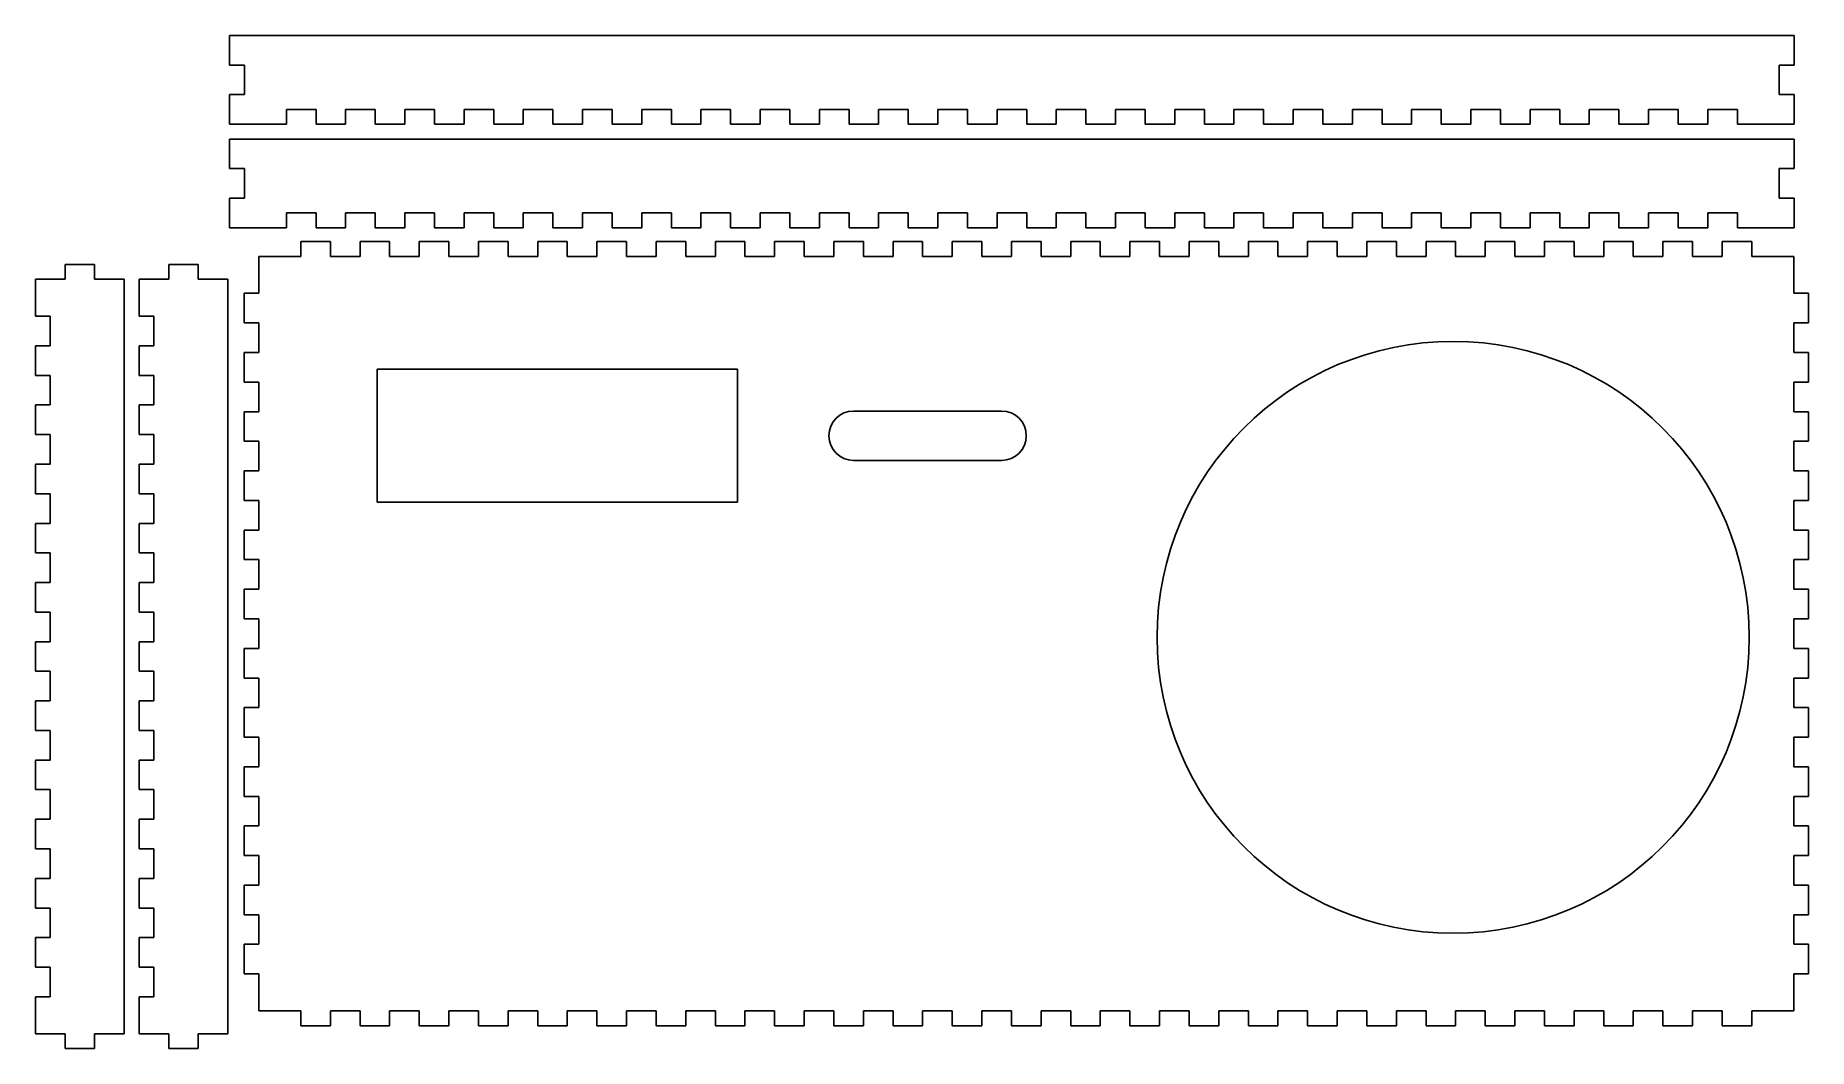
# Paper-space layout 'Layout2' of a CAD drawing. Header units: inches. Extents: x 367 to 727, y 306 to 512.
import ezdxf

# ---------------------------------------------------------------- set-up
doc = ezdxf.new("R2010")
doc.units = ezdxf.units.IN
doc.header["$MEASUREMENT"] = 0
for name, color, linetype in [('back_outsideCutPath', 7, 'Continuous'), ('bottom_outsideCutPath', 7, 'Continuous'), ('front_outsideCutPath', 7, 'Continuous'), ('left_outsideCutPath', 7, 'Continuous'), ('right_outsideCutPath', 7, 'Continuous')]:
    doc.layers.add(name, color=color, linetype=linetype)

psp = doc.layouts.new('Layout2')

# ---------------------------------------------------------------- linework, layer by layer
at = {"linetype": 'Continuous'}
for p, q in [((436.68, 443.95), (509.68, 443.95)), ((436.68, 443.95), (436.68, 416.95)), ((509.68, 416.95), (509.68, 443.95)), ((533.18, 435.45), (563.18, 435.45)), ((533.18, 425.45), (563.18, 425.45)), ((436.68, 416.95), (509.68, 416.95))]:
    psp.add_line(p, q, dxfattribs=at)
psp.add_circle((654.68, 389.57), 60, dxfattribs=at)
for centre, start, end in [((533.18, 430.45), 90, 270), ((563.18, 430.45), 270, 90)]:
    psp.add_arc(centre, 5, start, end, dxfattribs=at)
at = {"layer": 'back_outsideCutPath'}
for p, q in [((406.76, 511.61), (406.76, 505.61)), ((723.76, 511.61), (406.76, 511.61)), ((723.76, 505.61), (723.76, 511.61)), ((406.76, 505.61), (409.76, 505.61)), ((409.76, 505.61), (409.76, 499.61)), ((720.76, 499.61), (720.76, 505.61)), ((720.76, 505.61), (723.76, 505.61)), ((409.76, 499.61), (406.76, 499.61)), ((406.76, 499.61), (406.76, 493.61)), ((723.76, 499.61), (720.76, 499.61)), ((723.76, 493.61), (723.76, 499.61)), ((418.26, 493.61), (418.26, 496.61)), ((418.26, 496.61), (424.26, 496.61)), ((424.26, 496.61), (424.26, 493.61)), ((430.26, 493.61), (430.26, 496.61)), ((430.26, 496.61), (436.26, 496.61)), ((436.26, 496.61), (436.26, 493.61)), ((442.26, 493.61), (442.26, 496.61)), ((442.26, 496.61), (448.26, 496.61)), ((448.26, 496.61), (448.26, 493.61)), ((454.26, 493.61), (454.26, 496.61)), ((454.26, 496.61), (460.26, 496.61)), ((460.26, 496.61), (460.26, 493.61)), ((466.26, 493.61), (466.26, 496.61)), ((466.26, 496.61), (472.26, 496.61)), ((472.26, 496.61), (472.26, 493.61)), ((478.26, 493.61), (478.26, 496.61)), ((478.26, 496.61), (484.26, 496.61)), ((484.26, 496.61), (484.26, 493.61)), ((490.26, 493.61), (490.26, 496.61)), ((490.26, 496.61), (496.26, 496.61)), ((496.26, 496.61), (496.26, 493.61)), ((502.26, 493.61), (502.26, 496.61)), ((502.26, 496.61), (508.26, 496.61)), ((508.26, 496.61), (508.26, 493.61)), ((514.26, 493.61), (514.26, 496.61)), ((514.26, 496.61), (520.26, 496.61)), ((520.26, 496.61), (520.26, 493.61)), ((526.26, 493.61), (526.26, 496.61)), ((526.26, 496.61), (532.26, 496.61)), ((532.26, 496.61), (532.26, 493.61)), ((538.26, 493.61), (538.26, 496.61)), ((538.26, 496.61), (544.26, 496.61)), ((544.26, 496.61), (544.26, 493.61)), ((550.26, 493.61), (550.26, 496.61)), ((550.26, 496.61), (556.26, 496.61)), ((556.26, 496.61), (556.26, 493.61)), ((562.26, 493.61), (562.26, 496.61)), ((562.26, 496.61), (568.26, 496.61)), ((568.26, 496.61), (568.26, 493.61)), ((574.26, 493.61), (574.26, 496.61)), ((574.26, 496.61), (580.26, 496.61)), ((580.26, 496.61), (580.26, 493.61)), ((586.26, 493.61), (586.26, 496.61)), ((586.26, 496.61), (592.26, 496.61)), ((592.26, 496.61), (592.26, 493.61)), ((598.26, 493.61), (598.26, 496.61)), ((598.26, 496.61), (604.26, 496.61)), ((604.26, 496.61), (604.26, 493.61)), ((610.26, 493.61), (610.26, 496.61)), ((610.26, 496.61), (616.26, 496.61)), ((616.26, 496.61), (616.26, 493.61)), ((622.26, 493.61), (622.26, 496.61)), ((622.26, 496.61), (628.26, 496.61)), ((628.26, 496.61), (628.26, 493.61)), ((634.26, 493.61), (634.26, 496.61)), ((634.26, 496.61), (640.26, 496.61)), ((640.26, 496.61), (640.26, 493.61)), ((646.26, 493.61), (646.26, 496.61)), ((646.26, 496.61), (652.26, 496.61)), ((652.26, 496.61), (652.26, 493.61)), ((658.26, 493.61), (658.26, 496.61)), ((658.26, 496.61), (664.26, 496.61)), ((664.26, 496.61), (664.26, 493.61)), ((670.26, 493.61), (670.26, 496.61)), ((670.26, 496.61), (676.26, 496.61)), ((676.26, 496.61), (676.26, 493.61)), ((682.26, 493.61), (682.26, 496.61)), ((682.26, 496.61), (688.26, 496.61)), ((688.26, 496.61), (688.26, 493.61)), ((694.26, 493.61), (694.26, 496.61)), ((694.26, 496.61), (700.26, 496.61)), ((700.26, 496.61), (700.26, 493.61)), ((706.26, 493.61), (706.26, 496.61)), ((706.26, 496.61), (712.26, 496.61)), ((712.26, 496.61), (712.26, 493.61)), ((406.76, 493.61), (418.26, 493.61)), ((424.26, 493.61), (430.26, 493.61)), ((436.26, 493.61), (442.26, 493.61)), ((448.26, 493.61), (454.26, 493.61)), ((460.26, 493.61), (466.26, 493.61)), ((472.26, 493.61), (478.26, 493.61)), ((484.26, 493.61), (490.26, 493.61)), ((496.26, 493.61), (502.26, 493.61)), ((508.26, 493.61), (514.26, 493.61)), ((520.26, 493.61), (526.26, 493.61)), ((532.26, 493.61), (538.26, 493.61)), ((544.26, 493.61), (550.26, 493.61)), ((556.26, 493.61), (562.26, 493.61)), ((568.26, 493.61), (574.26, 493.61)), ((580.26, 493.61), (586.26, 493.61)), ((592.26, 493.61), (598.26, 493.61)), ((604.26, 493.61), (610.26, 493.61)), ((616.26, 493.61), (622.26, 493.61)), ((628.26, 493.61), (634.26, 493.61)), ((640.26, 493.61), (646.26, 493.61)), ((652.26, 493.61), (658.26, 493.61)), ((664.26, 493.61), (670.26, 493.61)), ((676.26, 493.61), (682.26, 493.61)), ((688.26, 493.61), (694.26, 493.61)), ((700.26, 493.61), (706.26, 493.61)), ((712.26, 493.61), (723.76, 493.61))]:
    psp.add_line(p, q, dxfattribs=at)
at = {"layer": 'bottom_outsideCutPath'}
for p, q in [((427.18, 469.82), (421.18, 469.82)), ((421.18, 469.82), (421.18, 466.82)), ((427.18, 466.82), (427.18, 469.82)), ((439.18, 469.82), (433.18, 469.82)), ((433.18, 469.82), (433.18, 466.82)), ((439.18, 466.82), (439.18, 469.82)), ((451.18, 469.82), (445.18, 469.82)), ((445.18, 469.82), (445.18, 466.82)), ((451.18, 466.82), (451.18, 469.82)), ((463.18, 469.82), (457.18, 469.82)), ((457.18, 469.82), (457.18, 466.82)), ((463.18, 466.82), (463.18, 469.82)), ((475.18, 469.82), (469.18, 469.82)), ((469.18, 469.82), (469.18, 466.82)), ((475.18, 466.82), (475.18, 469.82)), ((487.18, 469.82), (481.18, 469.82)), ((481.18, 469.82), (481.18, 466.82)), ((487.18, 466.82), (487.18, 469.82)), ((499.18, 469.82), (493.18, 469.82)), ((493.18, 469.82), (493.18, 466.82)), ((499.18, 466.82), (499.18, 469.82)), ((511.18, 469.82), (505.18, 469.82)), ((505.18, 469.82), (505.18, 466.82)), ((511.18, 466.82), (511.18, 469.82)), ((523.18, 469.82), (517.18, 469.82)), ((517.18, 469.82), (517.18, 466.82)), ((523.18, 466.82), (523.18, 469.82)), ((535.18, 469.82), (529.18, 469.82)), ((529.18, 469.82), (529.18, 466.82)), ((535.18, 466.82), (535.18, 469.82)), ((547.18, 469.82), (541.18, 469.82)), ((541.18, 469.82), (541.18, 466.82)), ((547.18, 466.82), (547.18, 469.82)), ((559.18, 469.82), (553.18, 469.82)), ((553.18, 469.82), (553.18, 466.82)), ((559.18, 466.82), (559.18, 469.82)), ((571.18, 469.82), (565.18, 469.82)), ((565.18, 469.82), (565.18, 466.82)), ((571.18, 466.82), (571.18, 469.82)), ((583.18, 469.82), (577.18, 469.82)), ((577.18, 469.82), (577.18, 466.82)), ((583.18, 466.82), (583.18, 469.82)), ((595.18, 469.82), (589.18, 469.82)), ((589.18, 469.82), (589.18, 466.82)), ((595.18, 466.82), (595.18, 469.82)), ((607.18, 469.82), (601.18, 469.82)), ((601.18, 469.82), (601.18, 466.82)), ((607.18, 466.82), (607.18, 469.82)), ((619.18, 469.82), (613.18, 469.82)), ((613.18, 469.82), (613.18, 466.82)), ((619.18, 466.82), (619.18, 469.82)), ((631.18, 469.82), (625.18, 469.82)), ((625.18, 469.82), (625.18, 466.82)), ((631.18, 466.82), (631.18, 469.82)), ((643.18, 469.82), (637.18, 469.82)), ((637.18, 469.82), (637.18, 466.82)), ((643.18, 466.82), (643.18, 469.82)), ((655.18, 469.82), (649.18, 469.82)), ((649.18, 469.82), (649.18, 466.82)), ((655.18, 466.82), (655.18, 469.82)), ((667.18, 469.82), (661.18, 469.82)), ((661.18, 469.82), (661.18, 466.82)), ((667.18, 466.82), (667.18, 469.82)), ((679.18, 469.82), (673.18, 469.82)), ((673.18, 469.82), (673.18, 466.82)), ((679.18, 466.82), (679.18, 469.82)), ((691.18, 469.82), (685.18, 469.82)), ((685.18, 469.82), (685.18, 466.82)), ((691.18, 466.82), (691.18, 469.82)), ((703.18, 469.82), (697.18, 469.82)), ((697.18, 469.82), (697.18, 466.82)), ((703.18, 466.82), (703.18, 469.82)), ((715.18, 469.82), (709.18, 469.82)), ((709.18, 469.82), (709.18, 466.82)), ((715.18, 466.82), (715.18, 469.82)), ((412.68, 466.82), (412.68, 459.32)), ((421.18, 466.82), (412.68, 466.82)), ((433.18, 466.82), (427.18, 466.82)), ((445.18, 466.82), (439.18, 466.82)), ((457.18, 466.82), (451.18, 466.82)), ((469.18, 466.82), (463.18, 466.82)), ((481.18, 466.82), (475.18, 466.82)), ((493.18, 466.82), (487.18, 466.82)), ((505.18, 466.82), (499.18, 466.82)), ((517.18, 466.82), (511.18, 466.82)), ((529.18, 466.82), (523.18, 466.82)), ((541.18, 466.82), (535.18, 466.82)), ((553.18, 466.82), (547.18, 466.82)), ((565.18, 466.82), (559.18, 466.82)), ((577.18, 466.82), (571.18, 466.82)), ((589.18, 466.82), (583.18, 466.82)), ((601.18, 466.82), (595.18, 466.82)), ((613.18, 466.82), (607.18, 466.82)), ((625.18, 466.82), (619.18, 466.82)), ((637.18, 466.82), (631.18, 466.82)), ((649.18, 466.82), (643.18, 466.82)), ((661.18, 466.82), (655.18, 466.82)), ((673.18, 466.82), (667.18, 466.82)), ((685.18, 466.82), (679.18, 466.82)), ((697.18, 466.82), (691.18, 466.82)), ((709.18, 466.82), (703.18, 466.82)), ((723.68, 466.82), (715.18, 466.82)), ((723.68, 465.32), (723.68, 466.82)), ((723.68, 459.32), (723.68, 465.32)), ((412.68, 459.32), (409.68, 459.32)), ((409.68, 459.32), (409.68, 453.32)), ((726.68, 459.32), (723.68, 459.32)), ((726.68, 453.32), (726.68, 459.32)), ((409.68, 453.32), (412.68, 453.32)), ((412.68, 453.32), (412.68, 447.32)), ((723.68, 447.32), (723.68, 453.32)), ((723.68, 453.32), (726.68, 453.32)), ((412.68, 447.32), (409.68, 447.32)), ((409.68, 447.32), (409.68, 441.32)), ((726.68, 447.32), (723.68, 447.32)), ((726.68, 441.32), (726.68, 447.32)), ((409.68, 441.32), (412.68, 441.32)), ((412.68, 441.32), (412.68, 435.32)), ((723.68, 435.32), (723.68, 441.32)), ((723.68, 441.32), (726.68, 441.32)), ((412.68, 435.32), (409.68, 435.32)), ((409.68, 435.32), (409.68, 429.32)), ((726.68, 435.32), (723.68, 435.32)), ((726.68, 429.32), (726.68, 435.32)), ((409.68, 429.32), (412.68, 429.32)), ((412.68, 429.32), (412.68, 423.32)), ((723.68, 423.32), (723.68, 429.32)), ((723.68, 429.32), (726.68, 429.32)), ((412.68, 423.32), (409.68, 423.32)), ((409.68, 423.32), (409.68, 417.32)), ((726.68, 423.32), (723.68, 423.32)), ((726.68, 417.32), (726.68, 423.32)), ((409.68, 417.32), (412.68, 417.32)), ((412.68, 417.32), (412.68, 411.32)), ((723.68, 411.32), (723.68, 417.32)), ((723.68, 417.32), (726.68, 417.32)), ((412.68, 411.32), (409.68, 411.32)), ((409.68, 411.32), (409.68, 405.32)), ((726.68, 411.32), (723.68, 411.32)), ((726.68, 405.32), (726.68, 411.32)), ((409.68, 405.32), (412.68, 405.32)), ((412.68, 405.32), (412.68, 399.32)), ((723.68, 399.32), (723.68, 405.32)), ((723.68, 405.32), (726.68, 405.32)), ((412.68, 399.32), (409.68, 399.32)), ((409.68, 399.32), (409.68, 393.32)), ((726.68, 399.32), (723.68, 399.32)), ((726.68, 393.32), (726.68, 399.32)), ((409.68, 393.32), (412.68, 393.32)), ((412.68, 393.32), (412.68, 387.32)), ((723.68, 387.32), (723.68, 393.32)), ((723.68, 393.32), (726.68, 393.32)), ((412.68, 387.32), (409.68, 387.32)), ((409.68, 387.32), (409.68, 381.32)), ((726.68, 387.32), (723.68, 387.32)), ((726.68, 381.32), (726.68, 387.32)), ((409.68, 381.32), (412.68, 381.32)), ((412.68, 381.32), (412.68, 375.32)), ((723.68, 375.32), (723.68, 381.32)), ((723.68, 381.32), (726.68, 381.32)), ((412.68, 375.32), (409.68, 375.32)), ((409.68, 375.32), (409.68, 369.32)), ((726.68, 375.32), (723.68, 375.32)), ((726.68, 369.32), (726.68, 375.32)), ((409.68, 369.32), (412.68, 369.32)), ((412.68, 369.32), (412.68, 363.32)), ((723.68, 363.32), (723.68, 369.32)), ((723.68, 369.32), (726.68, 369.32)), ((412.68, 363.32), (409.68, 363.32)), ((409.68, 363.32), (409.68, 357.32)), ((726.68, 363.32), (723.68, 363.32)), ((726.68, 357.32), (726.68, 363.32)), ((409.68, 357.32), (412.68, 357.32)), ((412.68, 357.32), (412.68, 351.32)), ((723.68, 351.32), (723.68, 357.32)), ((723.68, 357.32), (726.68, 357.32)), ((412.68, 351.32), (409.68, 351.32)), ((409.68, 351.32), (409.68, 345.32)), ((726.68, 351.32), (723.68, 351.32)), ((726.68, 345.32), (726.68, 351.32)), ((409.68, 345.32), (412.68, 345.32)), ((412.68, 345.32), (412.68, 339.32)), ((723.68, 339.32), (723.68, 345.32)), ((723.68, 345.32), (726.68, 345.32)), ((412.68, 339.32), (409.68, 339.32)), ((409.68, 339.32), (409.68, 333.32)), ((726.68, 339.32), (723.68, 339.32)), ((726.68, 333.32), (726.68, 339.32)), ((409.68, 333.32), (412.68, 333.32)), ((412.68, 333.32), (412.68, 327.32)), ((723.68, 327.32), (723.68, 333.32)), ((723.68, 333.32), (726.68, 333.32)), ((412.68, 327.32), (409.68, 327.32)), ((409.68, 327.32), (409.68, 321.32)), ((726.68, 327.32), (723.68, 327.32)), ((726.68, 321.32), (726.68, 327.32)), ((409.68, 321.32), (412.68, 321.32)), ((412.68, 321.32), (412.68, 315.32)), ((723.68, 313.82), (723.68, 321.32)), ((723.68, 321.32), (726.68, 321.32)), ((412.68, 315.32), (412.68, 313.82)), ((412.68, 313.82), (421.18, 313.82)), ((421.18, 313.82), (421.18, 310.82)), ((427.18, 310.82), (427.18, 313.82)), ((427.18, 313.82), (433.18, 313.82)), ((433.18, 313.82), (433.18, 310.82)), ((439.18, 310.82), (439.18, 313.82)), ((439.18, 313.82), (445.18, 313.82)), ((445.18, 313.82), (445.18, 310.82)), ((451.18, 310.82), (451.18, 313.82)), ((451.18, 313.82), (457.18, 313.82)), ((457.18, 313.82), (457.18, 310.82)), ((463.18, 310.82), (463.18, 313.82)), ((463.18, 313.82), (469.18, 313.82)), ((469.18, 313.82), (469.18, 310.82)), ((475.18, 310.82), (475.18, 313.82)), ((475.18, 313.82), (481.18, 313.82)), ((481.18, 313.82), (481.18, 310.82)), ((487.18, 310.82), (487.18, 313.82)), ((487.18, 313.82), (493.18, 313.82)), ((493.18, 313.82), (493.18, 310.82)), ((499.18, 310.82), (499.18, 313.82)), ((499.18, 313.82), (505.18, 313.82)), ((505.18, 313.82), (505.18, 310.82)), ((511.18, 310.82), (511.18, 313.82)), ((511.18, 313.82), (517.18, 313.82)), ((517.18, 313.82), (517.18, 310.82)), ((523.18, 310.82), (523.18, 313.82)), ((523.18, 313.82), (529.18, 313.82)), ((529.18, 313.82), (529.18, 310.82)), ((535.18, 310.82), (535.18, 313.82)), ((535.18, 313.82), (541.18, 313.82)), ((541.18, 313.82), (541.18, 310.82)), ((547.18, 310.82), (547.18, 313.82)), ((547.18, 313.82), (553.18, 313.82)), ((553.18, 313.82), (553.18, 310.82)), ((559.18, 310.82), (559.18, 313.82)), ((559.18, 313.82), (565.18, 313.82)), ((565.18, 313.82), (565.18, 310.82)), ((571.18, 310.82), (571.18, 313.82)), ((571.18, 313.82), (577.18, 313.82)), ((577.18, 313.82), (577.18, 310.82)), ((583.18, 310.82), (583.18, 313.82)), ((583.18, 313.82), (589.18, 313.82)), ((589.18, 313.82), (589.18, 310.82)), ((595.18, 310.82), (595.18, 313.82)), ((595.18, 313.82), (601.18, 313.82)), ((601.18, 313.82), (601.18, 310.82)), ((607.18, 310.82), (607.18, 313.82)), ((607.18, 313.82), (613.18, 313.82)), ((613.18, 313.82), (613.18, 310.82)), ((619.18, 310.82), (619.18, 313.82)), ((619.18, 313.82), (625.18, 313.82)), ((625.18, 313.82), (625.18, 310.82)), ((631.18, 310.82), (631.18, 313.82)), ((631.18, 313.82), (637.18, 313.82)), ((637.18, 313.82), (637.18, 310.82)), ((643.18, 310.82), (643.18, 313.82)), ((643.18, 313.82), (649.18, 313.82)), ((649.18, 313.82), (649.18, 310.82)), ((655.18, 310.82), (655.18, 313.82)), ((655.18, 313.82), (661.18, 313.82)), ((661.18, 313.82), (661.18, 310.82)), ((667.18, 310.82), (667.18, 313.82)), ((667.18, 313.82), (673.18, 313.82)), ((673.18, 313.82), (673.18, 310.82)), ((679.18, 310.82), (679.18, 313.82)), ((679.18, 313.82), (685.18, 313.82)), ((685.18, 313.82), (685.18, 310.82)), ((691.18, 310.82), (691.18, 313.82)), ((691.18, 313.82), (697.18, 313.82)), ((697.18, 313.82), (697.18, 310.82)), ((703.18, 310.82), (703.18, 313.82)), ((703.18, 313.82), (709.18, 313.82)), ((709.18, 313.82), (709.18, 310.82)), ((715.18, 310.82), (715.18, 313.82)), ((715.18, 313.82), (723.68, 313.82)), ((421.18, 310.82), (427.18, 310.82)), ((433.18, 310.82), (439.18, 310.82)), ((445.18, 310.82), (451.18, 310.82)), ((457.18, 310.82), (463.18, 310.82)), ((469.18, 310.82), (475.18, 310.82)), ((481.18, 310.82), (487.18, 310.82)), ((493.18, 310.82), (499.18, 310.82)), ((505.18, 310.82), (511.18, 310.82)), ((517.18, 310.82), (523.18, 310.82)), ((529.18, 310.82), (535.18, 310.82)), ((541.18, 310.82), (547.18, 310.82)), ((553.18, 310.82), (559.18, 310.82)), ((565.18, 310.82), (571.18, 310.82)), ((577.18, 310.82), (583.18, 310.82)), ((589.18, 310.82), (595.18, 310.82)), ((601.18, 310.82), (607.18, 310.82)), ((613.18, 310.82), (619.18, 310.82)), ((625.18, 310.82), (631.18, 310.82)), ((637.18, 310.82), (643.18, 310.82)), ((649.18, 310.82), (655.18, 310.82)), ((661.18, 310.82), (667.18, 310.82)), ((673.18, 310.82), (679.18, 310.82)), ((685.18, 310.82), (691.18, 310.82)), ((697.18, 310.82), (703.18, 310.82)), ((709.18, 310.82), (715.18, 310.82))]:
    psp.add_line(p, q, dxfattribs=at)
at = {"layer": 'front_outsideCutPath'}
for p, q in [((406.76, 490.61), (406.76, 484.61)), ((723.76, 490.61), (406.76, 490.61)), ((723.76, 484.61), (723.76, 490.61)), ((406.76, 484.61), (409.76, 484.61)), ((409.76, 484.61), (409.76, 478.61)), ((720.76, 478.61), (720.76, 484.61)), ((720.76, 484.61), (723.76, 484.61)), ((409.76, 478.61), (406.76, 478.61)), ((406.76, 478.61), (406.76, 472.61)), ((723.76, 478.61), (720.76, 478.61)), ((723.76, 472.61), (723.76, 478.61)), ((418.26, 472.61), (418.26, 475.61)), ((418.26, 475.61), (424.26, 475.61)), ((424.26, 475.61), (424.26, 472.61)), ((430.26, 472.61), (430.26, 475.61)), ((430.26, 475.61), (436.26, 475.61)), ((436.26, 475.61), (436.26, 472.61)), ((442.26, 472.61), (442.26, 475.61)), ((442.26, 475.61), (448.26, 475.61)), ((448.26, 475.61), (448.26, 472.61)), ((454.26, 472.61), (454.26, 475.61)), ((454.26, 475.61), (460.26, 475.61)), ((460.26, 475.61), (460.26, 472.61)), ((466.26, 472.61), (466.26, 475.61)), ((466.26, 475.61), (472.26, 475.61)), ((472.26, 475.61), (472.26, 472.61)), ((478.26, 472.61), (478.26, 475.61)), ((478.26, 475.61), (484.26, 475.61)), ((484.26, 475.61), (484.26, 472.61)), ((490.26, 472.61), (490.26, 475.61)), ((490.26, 475.61), (496.26, 475.61)), ((496.26, 475.61), (496.26, 472.61)), ((502.26, 472.61), (502.26, 475.61)), ((502.26, 475.61), (508.26, 475.61)), ((508.26, 475.61), (508.26, 472.61)), ((514.26, 472.61), (514.26, 475.61)), ((514.26, 475.61), (520.26, 475.61)), ((520.26, 475.61), (520.26, 472.61)), ((526.26, 472.61), (526.26, 475.61)), ((526.26, 475.61), (532.26, 475.61)), ((532.26, 475.61), (532.26, 472.61)), ((538.26, 472.61), (538.26, 475.61)), ((538.26, 475.61), (544.26, 475.61)), ((544.26, 475.61), (544.26, 472.61)), ((550.26, 472.61), (550.26, 475.61)), ((550.26, 475.61), (556.26, 475.61)), ((556.26, 475.61), (556.26, 472.61)), ((562.26, 472.61), (562.26, 475.61)), ((562.26, 475.61), (568.26, 475.61)), ((568.26, 475.61), (568.26, 472.61)), ((574.26, 472.61), (574.26, 475.61)), ((574.26, 475.61), (580.26, 475.61)), ((580.26, 475.61), (580.26, 472.61)), ((586.26, 472.61), (586.26, 475.61)), ((586.26, 475.61), (592.26, 475.61)), ((592.26, 475.61), (592.26, 472.61)), ((598.26, 472.61), (598.26, 475.61)), ((598.26, 475.61), (604.26, 475.61)), ((604.26, 475.61), (604.26, 472.61)), ((610.26, 472.61), (610.26, 475.61)), ((610.26, 475.61), (616.26, 475.61)), ((616.26, 475.61), (616.26, 472.61)), ((622.26, 472.61), (622.26, 475.61)), ((622.26, 475.61), (628.26, 475.61)), ((628.26, 475.61), (628.26, 472.61)), ((634.26, 472.61), (634.26, 475.61)), ((634.26, 475.61), (640.26, 475.61)), ((640.26, 475.61), (640.26, 472.61)), ((646.26, 472.61), (646.26, 475.61)), ((646.26, 475.61), (652.26, 475.61)), ((652.26, 475.61), (652.26, 472.61)), ((658.26, 472.61), (658.26, 475.61)), ((658.26, 475.61), (664.26, 475.61)), ((664.26, 475.61), (664.26, 472.61)), ((670.26, 472.61), (670.26, 475.61)), ((670.26, 475.61), (676.26, 475.61)), ((676.26, 475.61), (676.26, 472.61)), ((682.26, 472.61), (682.26, 475.61)), ((682.26, 475.61), (688.26, 475.61)), ((688.26, 475.61), (688.26, 472.61)), ((694.26, 472.61), (694.26, 475.61)), ((694.26, 475.61), (700.26, 475.61)), ((700.26, 475.61), (700.26, 472.61)), ((706.26, 472.61), (706.26, 475.61)), ((706.26, 475.61), (712.26, 475.61)), ((712.26, 475.61), (712.26, 472.61)), ((406.76, 472.61), (418.26, 472.61)), ((424.26, 472.61), (430.26, 472.61)), ((436.26, 472.61), (442.26, 472.61)), ((448.26, 472.61), (454.26, 472.61)), ((460.26, 472.61), (466.26, 472.61)), ((472.26, 472.61), (478.26, 472.61)), ((484.26, 472.61), (490.26, 472.61)), ((496.26, 472.61), (502.26, 472.61)), ((508.26, 472.61), (514.26, 472.61)), ((520.26, 472.61), (526.26, 472.61)), ((532.26, 472.61), (538.26, 472.61)), ((544.26, 472.61), (550.26, 472.61)), ((556.26, 472.61), (562.26, 472.61)), ((568.26, 472.61), (574.26, 472.61)), ((580.26, 472.61), (586.26, 472.61)), ((592.26, 472.61), (598.26, 472.61)), ((604.26, 472.61), (610.26, 472.61)), ((616.26, 472.61), (622.26, 472.61)), ((628.26, 472.61), (634.26, 472.61)), ((640.26, 472.61), (646.26, 472.61)), ((652.26, 472.61), (658.26, 472.61)), ((664.26, 472.61), (670.26, 472.61)), ((676.26, 472.61), (682.26, 472.61)), ((688.26, 472.61), (694.26, 472.61)), ((700.26, 472.61), (706.26, 472.61)), ((712.26, 472.61), (723.76, 472.61))]:
    psp.add_line(p, q, dxfattribs=at)
at = {"layer": 'left_outsideCutPath'}
for p, q in [((379.41, 465.18), (373.41, 465.18)), ((373.41, 465.18), (373.41, 462.18)), ((379.41, 462.18), (379.41, 465.18)), ((373.41, 462.18), (367.41, 462.18)), ((367.41, 462.18), (367.41, 454.68)), ((385.41, 462.18), (379.41, 462.18)), ((385.41, 309.18), (385.41, 462.18)), ((367.41, 454.68), (370.41, 454.68)), ((370.41, 454.68), (370.41, 448.68)), ((370.41, 448.68), (367.41, 448.68)), ((367.41, 448.68), (367.41, 442.68)), ((367.41, 442.68), (370.41, 442.68)), ((370.41, 442.68), (370.41, 436.68)), ((370.41, 436.68), (367.41, 436.68)), ((367.41, 436.68), (367.41, 430.68)), ((367.41, 430.68), (370.41, 430.68)), ((370.41, 430.68), (370.41, 424.68)), ((370.41, 424.68), (367.41, 424.68)), ((367.41, 424.68), (367.41, 418.68)), ((367.41, 418.68), (370.41, 418.68)), ((370.41, 418.68), (370.41, 412.68)), ((370.41, 412.68), (367.41, 412.68)), ((367.41, 412.68), (367.41, 406.68)), ((367.41, 406.68), (370.41, 406.68)), ((370.41, 406.68), (370.41, 400.68)), ((370.41, 400.68), (367.41, 400.68)), ((367.41, 400.68), (367.41, 394.68)), ((367.41, 394.68), (370.41, 394.68)), ((370.41, 394.68), (370.41, 388.68)), ((370.41, 388.68), (367.41, 388.68)), ((367.41, 388.68), (367.41, 382.68)), ((367.41, 382.68), (370.41, 382.68)), ((370.41, 382.68), (370.41, 376.68)), ((370.41, 376.68), (367.41, 376.68)), ((367.41, 376.68), (367.41, 370.68)), ((367.41, 370.68), (370.41, 370.68)), ((370.41, 370.68), (370.41, 364.68)), ((370.41, 364.68), (367.41, 364.68)), ((367.41, 364.68), (367.41, 358.68)), ((367.41, 358.68), (370.41, 358.68)), ((370.41, 358.68), (370.41, 352.68)), ((370.41, 352.68), (367.41, 352.68)), ((367.41, 352.68), (367.41, 346.68)), ((367.41, 346.68), (370.41, 346.68)), ((370.41, 346.68), (370.41, 340.68)), ((370.41, 340.68), (367.41, 340.68)), ((367.41, 340.68), (367.41, 334.68)), ((367.41, 334.68), (370.41, 334.68)), ((370.41, 334.68), (370.41, 328.68)), ((370.41, 328.68), (367.41, 328.68)), ((367.41, 328.68), (367.41, 322.68)), ((367.41, 322.68), (370.41, 322.68)), ((370.41, 322.68), (370.41, 316.68)), ((370.41, 316.68), (367.41, 316.68)), ((367.41, 316.68), (367.41, 310.68)), ((367.41, 310.68), (367.41, 309.18)), ((367.41, 309.18), (373.41, 309.18)), ((373.41, 309.18), (373.41, 306.18)), ((379.41, 306.18), (379.41, 309.18)), ((379.41, 309.18), (385.41, 309.18)), ((373.41, 306.18), (379.41, 306.18))]:
    psp.add_line(p, q, dxfattribs=at)
at = {"layer": 'right_outsideCutPath'}
for p, q in [((400.41, 465.18), (394.41, 465.18)), ((394.41, 465.18), (394.41, 462.18)), ((400.41, 462.18), (400.41, 465.18)), ((394.41, 462.18), (388.41, 462.18)), ((388.41, 462.18), (388.41, 454.68)), ((406.41, 462.18), (400.41, 462.18)), ((406.41, 309.18), (406.41, 462.18)), ((388.41, 454.68), (391.41, 454.68)), ((391.41, 454.68), (391.41, 448.68)), ((391.41, 448.68), (388.41, 448.68)), ((388.41, 448.68), (388.41, 442.68)), ((388.41, 442.68), (391.41, 442.68)), ((391.41, 442.68), (391.41, 436.68)), ((391.41, 436.68), (388.41, 436.68)), ((388.41, 436.68), (388.41, 430.68)), ((388.41, 430.68), (391.41, 430.68)), ((391.41, 430.68), (391.41, 424.68)), ((391.41, 424.68), (388.41, 424.68)), ((388.41, 424.68), (388.41, 418.68)), ((388.41, 418.68), (391.41, 418.68)), ((391.41, 418.68), (391.41, 412.68)), ((391.41, 412.68), (388.41, 412.68)), ((388.41, 412.68), (388.41, 406.68)), ((388.41, 406.68), (391.41, 406.68)), ((391.41, 406.68), (391.41, 400.68)), ((391.41, 400.68), (388.41, 400.68)), ((388.41, 400.68), (388.41, 394.68)), ((388.41, 394.68), (391.41, 394.68)), ((391.41, 394.68), (391.41, 388.68)), ((391.41, 388.68), (388.41, 388.68)), ((388.41, 388.68), (388.41, 382.68)), ((388.41, 382.68), (391.41, 382.68)), ((391.41, 382.68), (391.41, 376.68)), ((391.41, 376.68), (388.41, 376.68)), ((388.41, 376.68), (388.41, 370.68)), ((388.41, 370.68), (391.41, 370.68)), ((391.41, 370.68), (391.41, 364.68)), ((391.41, 364.68), (388.41, 364.68)), ((388.41, 364.68), (388.41, 358.68)), ((388.41, 358.68), (391.41, 358.68)), ((391.41, 358.68), (391.41, 352.68)), ((391.41, 352.68), (388.41, 352.68)), ((388.41, 352.68), (388.41, 346.68)), ((388.41, 346.68), (391.41, 346.68)), ((391.41, 346.68), (391.41, 340.68)), ((391.41, 340.68), (388.41, 340.68)), ((388.41, 340.68), (388.41, 334.68)), ((388.41, 334.68), (391.41, 334.68)), ((391.41, 334.68), (391.41, 328.68)), ((391.41, 328.68), (388.41, 328.68)), ((388.41, 328.68), (388.41, 322.68)), ((388.41, 322.68), (391.41, 322.68)), ((391.41, 322.68), (391.41, 316.68)), ((391.41, 316.68), (388.41, 316.68)), ((388.41, 316.68), (388.41, 310.68)), ((388.41, 310.68), (388.41, 309.18)), ((388.41, 309.18), (394.41, 309.18)), ((394.41, 309.18), (394.41, 306.18)), ((400.41, 306.18), (400.41, 309.18)), ((400.41, 309.18), (406.41, 309.18)), ((394.41, 306.18), (400.41, 306.18))]:
    psp.add_line(p, q, dxfattribs=at)

doc.saveas('drawing.dxf')
